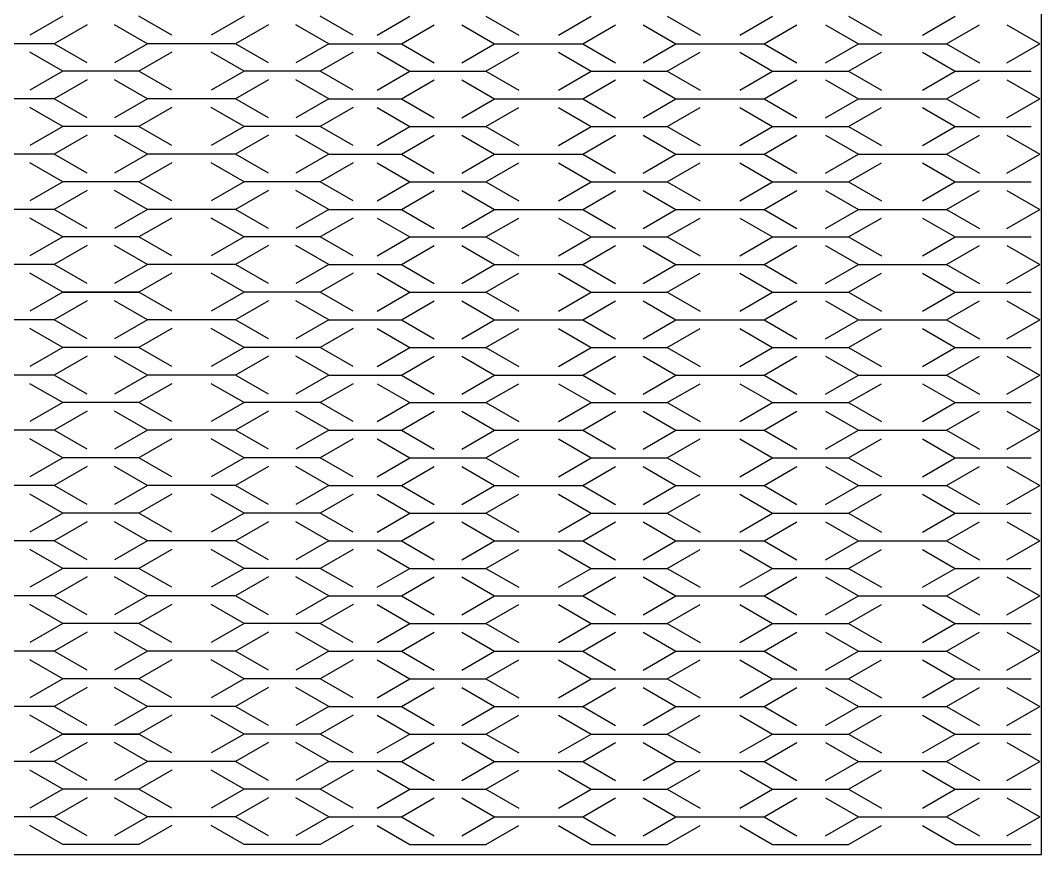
# Model space of a CAD drawing. Extents: x -48 to 94, y -126 to 120.
# Drawn here: x 17.7 to 94.2, y -125.8 to -63.1 of the extents above; entities that cross this region are included whole.
import ezdxf

# ---------------------------------------------------------------- set-up
doc = ezdxf.new("R2010")
doc.units = 0
doc.header["$MEASUREMENT"] = 0
doc.layers.get('0').update_dxf_attribs({"linetype": 'CONTINUOUS'})
doc.layers.add('DEFAULT', color=18, linetype='CONTINUOUS')

msp = doc.modelspace()

# ---------------------------------------------------------------- linework, layer by layer
at = {"color": 0, "linetype": 'BYBLOCK'}
for points in [[(20.846, -62.823), (18.378, -64.247)], [(22.665, -63.47), (20.198, -64.895)], [(27.192, -64.895), (24.724, -63.47)], [(29.012, -64.247), (26.544, -62.823)], [(34.444, -62.823), (31.977, -64.247)], [(36.264, -63.47), (33.797, -64.895)], [(40.791, -64.895), (38.323, -63.47)], [(42.611, -64.247), (40.143, -62.823)], [(44.418, -64.247), (46.885, -62.823)], [(46.238, -64.895), (48.705, -63.47)], [(50.764, -63.47), (53.232, -64.895)], [(52.584, -62.823), (55.052, -64.247)], [(58.017, -64.247), (60.484, -62.823)], [(59.837, -64.895), (62.304, -63.47)], [(64.363, -63.47), (66.83, -64.895)], [(66.183, -62.823), (68.65, -64.247)], [(71.616, -64.247), (74.083, -62.823)], [(73.436, -64.895), (75.903, -63.47)], [(78.057, -63.47), (80.525, -64.895)], [(79.782, -62.823), (82.249, -64.247)], [(85.31, -64.247), (87.777, -62.823)], [(87.13, -64.895), (89.597, -63.47)], [(91.656, -63.47), (94.123, -64.895)], [(20.198, -64.895), (16.96, -64.895)], [(22.665, -66.319), (20.198, -64.895)], [(27.192, -64.895), (24.724, -66.319)], [(33.797, -64.895), (27.192, -64.895)], [(36.264, -66.319), (33.797, -64.895)], [(40.791, -64.895), (38.323, -66.319)], [(40.791, -64.895), (46.238, -64.895)], [(46.238, -64.895), (48.705, -66.319)], [(50.764, -66.319), (53.232, -64.895)], [(53.232, -64.895), (59.837, -64.895)], [(59.837, -64.895), (62.304, -66.319)], [(64.363, -66.319), (66.83, -64.895)], [(66.83, -64.895), (73.436, -64.895)], [(73.436, -64.895), (75.903, -66.319)], [(78.057, -66.319), (80.525, -64.895)], [(80.525, -64.895), (87.13, -64.895)], [(87.13, -64.895), (89.597, -66.319)], [(91.656, -66.319), (94.123, -64.895)], [(20.846, -66.967), (18.378, -65.542)], [(29.012, -65.542), (26.544, -66.967)], [(34.444, -66.967), (31.977, -65.542)], [(42.611, -65.542), (40.143, -66.967)], [(44.418, -65.542), (46.885, -66.967)], [(52.584, -66.967), (55.052, -65.542)], [(58.017, -65.542), (60.484, -66.967)], [(66.183, -66.967), (68.65, -65.542)], [(71.616, -65.542), (74.083, -66.967)], [(79.782, -66.967), (82.249, -65.542)], [(85.31, -65.542), (87.777, -66.967)], [(20.846, -66.967), (18.378, -68.392)], [(26.544, -66.967), (20.846, -66.967)], [(29.012, -68.392), (26.544, -66.967)], [(34.444, -66.967), (31.977, -68.392)], [(40.143, -66.967), (34.444, -66.967)], [(42.611, -68.392), (40.143, -66.967)], [(44.418, -68.392), (46.885, -66.967)], [(46.885, -66.967), (52.584, -66.967)], [(52.584, -66.967), (55.052, -68.392)], [(58.017, -68.392), (60.484, -66.967)], [(60.484, -66.967), (66.183, -66.967)], [(66.183, -66.967), (68.65, -68.392)], [(71.616, -68.392), (74.083, -66.967)], [(74.083, -66.967), (79.782, -66.967)], [(79.782, -66.967), (82.249, -68.392)], [(85.31, -68.392), (87.777, -66.967)], [(87.777, -66.967), (93.476, -66.967)], [(22.665, -67.615), (20.198, -69.039)], [(27.192, -69.039), (24.724, -67.615)], [(36.264, -67.615), (33.797, -69.039)], [(40.791, -69.039), (38.323, -67.615)], [(46.238, -69.039), (48.705, -67.615)], [(50.764, -67.615), (53.232, -69.039)], [(59.837, -69.039), (62.304, -67.615)], [(64.363, -67.615), (66.83, -69.039)], [(73.436, -69.039), (75.903, -67.615)], [(78.057, -67.615), (80.525, -69.039)], [(87.13, -69.039), (89.597, -67.615)], [(91.656, -67.615), (94.123, -69.039)], [(20.198, -69.039), (16.96, -69.039)], [(20.846, -71.111), (18.378, -69.687)], [(22.665, -70.464), (20.198, -69.039)], [(27.192, -69.039), (24.724, -70.464)], [(29.012, -69.687), (26.544, -71.111)], [(33.797, -69.039), (27.192, -69.039)], [(34.444, -71.111), (31.977, -69.687)], [(36.264, -70.464), (33.797, -69.039)], [(40.791, -69.039), (38.323, -70.464)], [(42.611, -69.687), (40.143, -71.111)], [(40.791, -69.039), (46.238, -69.039)], [(44.418, -69.687), (46.885, -71.111)], [(46.238, -69.039), (48.705, -70.464)], [(50.764, -70.464), (53.232, -69.039)], [(52.584, -71.111), (55.052, -69.687)], [(53.232, -69.039), (59.837, -69.039)], [(58.017, -69.687), (60.484, -71.111)], [(59.837, -69.039), (62.304, -70.464)], [(64.363, -70.464), (66.83, -69.039)], [(66.183, -71.111), (68.65, -69.687)], [(66.83, -69.039), (73.436, -69.039)], [(71.616, -69.687), (74.083, -71.111)], [(73.436, -69.039), (75.903, -70.464)], [(78.057, -70.464), (80.525, -69.039)], [(79.782, -71.111), (82.249, -69.687)], [(80.525, -69.039), (87.13, -69.039)], [(85.31, -69.687), (87.777, -71.111)], [(87.13, -69.039), (89.597, -70.464)], [(91.656, -70.464), (94.123, -69.039)], [(20.846, -71.111), (18.378, -72.536)], [(26.544, -71.111), (20.846, -71.111)], [(29.012, -72.536), (26.544, -71.111)], [(34.444, -71.111), (31.977, -72.536)], [(40.143, -71.111), (34.444, -71.111)], [(42.611, -72.536), (40.143, -71.111)], [(44.418, -72.536), (46.885, -71.111)], [(46.885, -71.111), (52.584, -71.111)], [(52.584, -71.111), (55.052, -72.536)], [(58.017, -72.536), (60.484, -71.111)], [(60.484, -71.111), (66.183, -71.111)], [(66.183, -71.111), (68.65, -72.536)], [(71.616, -72.536), (74.083, -71.111)], [(74.083, -71.111), (79.782, -71.111)], [(79.782, -71.111), (82.249, -72.536)], [(85.31, -72.536), (87.777, -71.111)], [(87.777, -71.111), (93.476, -71.111)], [(22.665, -71.759), (20.198, -73.184)], [(27.192, -73.184), (24.724, -71.759)], [(36.264, -71.759), (33.797, -73.184)], [(40.791, -73.184), (38.323, -71.759)], [(46.238, -73.184), (48.705, -71.759)], [(50.764, -71.759), (53.232, -73.184)], [(59.837, -73.184), (62.304, -71.759)], [(64.363, -71.759), (66.83, -73.184)], [(73.436, -73.184), (75.903, -71.759)], [(78.057, -71.759), (80.525, -73.184)], [(87.13, -73.184), (89.597, -71.759)], [(91.656, -71.759), (94.123, -73.184)], [(20.198, -73.184), (16.96, -73.184)], [(22.665, -74.608), (20.198, -73.184)], [(27.192, -73.184), (24.724, -74.608)], [(33.797, -73.184), (27.192, -73.184)], [(36.264, -74.608), (33.797, -73.184)], [(40.791, -73.184), (38.323, -74.608)], [(40.791, -73.184), (46.238, -73.184)], [(46.238, -73.184), (48.705, -74.608)], [(50.764, -74.608), (53.232, -73.184)], [(53.232, -73.184), (59.837, -73.184)], [(59.837, -73.184), (62.304, -74.608)], [(64.363, -74.608), (66.83, -73.184)], [(66.83, -73.184), (73.436, -73.184)], [(73.436, -73.184), (75.903, -74.608)], [(78.057, -74.608), (80.525, -73.184)], [(80.525, -73.184), (87.13, -73.184)], [(87.13, -73.184), (89.597, -74.608)], [(91.656, -74.608), (94.123, -73.184)], [(20.846, -75.256), (18.378, -73.831)], [(29.012, -73.831), (26.544, -75.256)], [(34.444, -75.256), (31.977, -73.831)], [(42.611, -73.831), (40.143, -75.256)], [(44.418, -73.831), (46.885, -75.256)], [(52.584, -75.256), (55.052, -73.831)], [(58.017, -73.831), (60.484, -75.256)], [(66.183, -75.256), (68.65, -73.831)], [(71.616, -73.831), (74.083, -75.256)], [(79.782, -75.256), (82.249, -73.831)], [(85.31, -73.831), (87.777, -75.256)], [(20.846, -75.256), (18.378, -76.68)], [(26.544, -75.256), (20.846, -75.256)], [(29.012, -76.68), (26.544, -75.256)], [(34.444, -75.256), (31.977, -76.68)], [(40.143, -75.256), (34.444, -75.256)], [(42.611, -76.68), (40.143, -75.256)], [(44.418, -76.68), (46.885, -75.256)], [(46.885, -75.256), (52.584, -75.256)], [(52.584, -75.256), (55.052, -76.68)], [(58.017, -76.68), (60.484, -75.256)], [(60.484, -75.256), (66.183, -75.256)], [(66.183, -75.256), (68.65, -76.68)], [(71.616, -76.68), (74.083, -75.256)], [(74.083, -75.256), (79.782, -75.256)], [(79.782, -75.256), (82.249, -76.68)], [(85.31, -76.68), (87.777, -75.256)], [(87.777, -75.256), (93.476, -75.256)], [(22.665, -75.903), (20.198, -77.328)], [(27.192, -77.328), (24.724, -75.903)], [(36.264, -75.903), (33.797, -77.328)], [(40.791, -77.328), (38.323, -75.903)], [(46.238, -77.328), (48.705, -75.903)], [(50.764, -75.903), (53.232, -77.328)], [(59.837, -77.328), (62.304, -75.903)], [(64.363, -75.903), (66.83, -77.328)], [(73.436, -77.328), (75.903, -75.903)], [(78.057, -75.903), (80.525, -77.328)], [(87.13, -77.328), (89.597, -75.903)], [(91.656, -75.903), (94.123, -77.328)], [(20.198, -77.328), (16.96, -77.328)], [(22.665, -78.753), (20.198, -77.328)], [(27.192, -77.328), (24.724, -78.753)], [(33.797, -77.328), (27.192, -77.328)], [(36.264, -78.753), (33.797, -77.328)], [(40.791, -77.328), (38.323, -78.753)], [(40.791, -77.328), (46.238, -77.328)], [(46.238, -77.328), (48.705, -78.753)], [(50.764, -78.753), (53.232, -77.328)], [(53.232, -77.328), (59.837, -77.328)], [(59.837, -77.328), (62.304, -78.753)], [(64.363, -78.753), (66.83, -77.328)], [(66.83, -77.328), (73.436, -77.328)], [(73.436, -77.328), (75.903, -78.753)], [(78.057, -78.753), (80.525, -77.328)], [(80.525, -77.328), (87.13, -77.328)], [(87.13, -77.328), (89.597, -78.753)], [(91.656, -78.753), (94.123, -77.328)], [(20.846, -79.4), (18.378, -77.976)], [(29.012, -77.976), (26.544, -79.4)], [(34.444, -79.4), (31.977, -77.976)], [(42.611, -77.976), (40.143, -79.4)], [(44.418, -77.976), (46.885, -79.4)], [(52.584, -79.4), (55.052, -77.976)], [(58.017, -77.976), (60.484, -79.4)], [(66.183, -79.4), (68.65, -77.976)], [(71.616, -77.976), (74.083, -79.4)], [(79.782, -79.4), (82.249, -77.976)], [(85.31, -77.976), (87.777, -79.4)], [(20.846, -79.4), (18.378, -80.825)], [(26.544, -79.4), (20.846, -79.4)], [(29.012, -80.825), (26.544, -79.4)], [(34.444, -79.4), (31.977, -80.825)], [(40.143, -79.4), (34.444, -79.4)], [(42.611, -80.825), (40.143, -79.4)], [(44.418, -80.825), (46.885, -79.4)], [(46.885, -79.4), (52.584, -79.4)], [(52.584, -79.4), (55.052, -80.825)], [(58.017, -80.825), (60.484, -79.4)], [(60.484, -79.4), (66.183, -79.4)], [(66.183, -79.4), (68.65, -80.825)], [(71.616, -80.825), (74.083, -79.4)], [(74.083, -79.4), (79.782, -79.4)], [(79.782, -79.4), (82.249, -80.825)], [(85.31, -80.825), (87.777, -79.4)], [(87.777, -79.4), (93.476, -79.4)], [(22.665, -80.048), (20.198, -81.472)], [(27.192, -81.472), (24.724, -80.048)], [(36.264, -80.048), (33.797, -81.472)], [(40.791, -81.472), (38.323, -80.048)], [(46.238, -81.472), (48.705, -80.048)], [(50.764, -80.048), (53.232, -81.472)], [(59.837, -81.472), (62.304, -80.048)], [(64.363, -80.048), (66.83, -81.472)], [(73.436, -81.472), (75.903, -80.048)], [(78.057, -80.048), (80.525, -81.472)], [(87.13, -81.472), (89.597, -80.048)], [(91.656, -80.048), (94.123, -81.472)], [(20.198, -81.472), (16.96, -81.472)], [(22.665, -82.897), (20.198, -81.472)], [(27.192, -81.472), (24.724, -82.897)], [(33.797, -81.472), (27.192, -81.472)], [(36.264, -82.897), (33.797, -81.472)], [(40.791, -81.472), (38.323, -82.897)], [(40.791, -81.472), (46.238, -81.472)], [(46.238, -81.472), (48.705, -82.897)], [(50.764, -82.897), (53.232, -81.472)], [(53.232, -81.472), (59.837, -81.472)], [(59.837, -81.472), (62.304, -82.897)], [(64.363, -82.897), (66.83, -81.472)], [(66.83, -81.472), (73.436, -81.472)], [(73.436, -81.472), (75.903, -82.897)], [(78.057, -82.897), (80.525, -81.472)], [(80.525, -81.472), (87.13, -81.472)], [(87.13, -81.472), (89.597, -82.897)], [(91.656, -82.897), (94.123, -81.472)], [(20.846, -83.545), (18.378, -82.12)], [(29.012, -82.12), (26.544, -83.545)], [(34.444, -83.545), (31.977, -82.12)], [(42.611, -82.12), (40.143, -83.545)], [(44.418, -82.12), (46.885, -83.545)], [(52.584, -83.545), (55.052, -82.12)], [(58.017, -82.12), (60.484, -83.545)], [(66.183, -83.545), (68.65, -82.12)], [(71.616, -82.12), (74.083, -83.545)], [(79.782, -83.545), (82.249, -82.12)], [(85.31, -82.12), (87.777, -83.545)], [(20.846, -83.545), (18.378, -84.969)], [(22.665, -84.192), (20.198, -85.617)], [(20.846, -83.545), (26.544, -83.545)], [(26.544, -83.545), (20.846, -83.545)], [(27.192, -85.617), (24.724, -84.192)], [(29.012, -84.969), (26.544, -83.545)], [(34.444, -83.545), (31.977, -84.969)], [(36.264, -84.192), (33.797, -85.617)], [(40.143, -83.545), (34.444, -83.545)], [(40.143, -83.545), (34.444, -83.545)], [(40.791, -85.617), (38.323, -84.192)], [(42.611, -84.969), (40.143, -83.545)], [(44.418, -84.969), (46.885, -83.545)], [(46.238, -85.617), (48.705, -84.192)], [(46.885, -83.545), (52.584, -83.545)], [(46.885, -83.545), (52.584, -83.545)], [(50.764, -84.192), (53.232, -85.617)], [(52.584, -83.545), (55.052, -84.969)], [(58.017, -84.969), (60.484, -83.545)], [(59.837, -85.617), (62.304, -84.192)], [(60.484, -83.545), (66.183, -83.545)], [(60.484, -83.545), (66.183, -83.545)], [(64.363, -84.192), (66.83, -85.617)], [(66.183, -83.545), (68.65, -84.969)], [(71.616, -84.969), (74.083, -83.545)], [(73.436, -85.617), (75.903, -84.192)], [(74.083, -83.545), (79.782, -83.545)], [(74.083, -83.545), (79.782, -83.545)], [(78.057, -84.192), (80.525, -85.617)], [(79.782, -83.545), (82.249, -84.969)], [(85.31, -84.969), (87.777, -83.545)], [(87.13, -85.617), (89.597, -84.192)], [(87.777, -83.545), (93.476, -83.545)], [(87.777, -83.545), (93.476, -83.545)], [(91.656, -84.192), (94.123, -85.617)], [(20.198, -85.617), (16.96, -85.617)], [(22.665, -87.042), (20.198, -85.617)], [(27.192, -85.617), (24.724, -87.042)], [(33.797, -85.617), (27.192, -85.617)], [(36.264, -87.042), (33.797, -85.617)], [(40.791, -85.617), (38.323, -87.042)], [(40.791, -85.617), (46.238, -85.617)], [(46.238, -85.617), (48.705, -87.042)], [(50.764, -87.042), (53.232, -85.617)], [(53.232, -85.617), (59.837, -85.617)], [(59.837, -85.617), (62.304, -87.042)], [(64.363, -87.042), (66.83, -85.617)], [(66.83, -85.617), (73.436, -85.617)], [(73.436, -85.617), (75.903, -87.042)], [(78.057, -87.042), (80.525, -85.617)], [(80.525, -85.617), (87.13, -85.617)], [(87.13, -85.617), (89.597, -87.042)], [(91.656, -87.042), (94.123, -85.617)], [(20.846, -87.689), (18.378, -86.264)], [(29.012, -86.264), (26.544, -87.689)], [(34.444, -87.689), (31.977, -86.264)], [(42.611, -86.264), (40.143, -87.689)], [(44.418, -86.264), (46.885, -87.689)], [(52.584, -87.689), (55.052, -86.264)], [(58.017, -86.264), (60.484, -87.689)], [(66.183, -87.689), (68.65, -86.264)], [(71.616, -86.264), (74.083, -87.689)], [(79.782, -87.689), (82.249, -86.264)], [(85.31, -86.264), (87.777, -87.689)], [(20.846, -87.689), (18.378, -89.114)], [(26.544, -87.689), (20.846, -87.689)], [(29.012, -89.114), (26.544, -87.689)], [(34.444, -87.689), (31.977, -89.114)], [(40.143, -87.689), (34.444, -87.689)], [(42.611, -89.114), (40.143, -87.689)], [(44.418, -89.114), (46.885, -87.689)], [(46.885, -87.689), (52.584, -87.689)], [(52.584, -87.689), (55.052, -89.114)], [(58.017, -89.114), (60.484, -87.689)], [(60.484, -87.689), (66.183, -87.689)], [(66.183, -87.689), (68.65, -89.114)], [(71.616, -89.114), (74.083, -87.689)], [(74.083, -87.689), (79.782, -87.689)], [(79.782, -87.689), (82.249, -89.114)], [(85.31, -89.114), (87.777, -87.689)], [(87.777, -87.689), (93.476, -87.689)], [(22.665, -88.337), (20.198, -89.761)], [(27.192, -89.761), (24.724, -88.337)], [(36.264, -88.337), (33.797, -89.761)], [(40.791, -89.761), (38.323, -88.337)], [(46.238, -89.761), (48.705, -88.337)], [(50.764, -88.337), (53.232, -89.761)], [(59.837, -89.761), (62.304, -88.337)], [(64.363, -88.337), (66.83, -89.761)], [(73.436, -89.761), (75.903, -88.337)], [(78.057, -88.337), (80.525, -89.761)], [(87.13, -89.761), (89.597, -88.337)], [(91.656, -88.337), (94.123, -89.761)], [(20.198, -89.761), (16.96, -89.761)], [(22.665, -91.186), (20.198, -89.761)], [(27.192, -89.761), (24.724, -91.186)], [(33.797, -89.761), (27.192, -89.761)], [(36.264, -91.186), (33.797, -89.761)], [(40.791, -89.761), (38.323, -91.186)], [(40.791, -89.761), (46.238, -89.761)], [(46.238, -89.761), (48.705, -91.186)], [(50.764, -91.186), (53.232, -89.761)], [(53.232, -89.761), (59.837, -89.761)], [(59.837, -89.761), (62.304, -91.186)], [(64.363, -91.186), (66.83, -89.761)], [(66.83, -89.761), (73.436, -89.761)], [(73.436, -89.761), (75.903, -91.186)], [(78.057, -91.186), (80.525, -89.761)], [(80.525, -89.761), (87.13, -89.761)], [(87.13, -89.761), (89.597, -91.186)], [(91.656, -91.186), (94.123, -89.761)], [(20.846, -91.834), (18.378, -90.409)], [(29.012, -90.409), (26.544, -91.834)], [(34.444, -91.834), (31.977, -90.409)], [(42.611, -90.409), (40.143, -91.834)], [(44.418, -90.409), (46.885, -91.834)], [(52.584, -91.834), (55.052, -90.409)], [(58.017, -90.409), (60.484, -91.834)], [(66.183, -91.834), (68.65, -90.409)], [(71.616, -90.409), (74.083, -91.834)], [(79.782, -91.834), (82.249, -90.409)], [(85.31, -90.409), (87.777, -91.834)], [(20.846, -91.834), (18.378, -93.258)], [(26.544, -91.834), (20.846, -91.834)], [(29.012, -93.258), (26.544, -91.834)], [(34.444, -91.834), (31.977, -93.258)], [(40.143, -91.834), (34.444, -91.834)], [(42.611, -93.258), (40.143, -91.834)], [(44.418, -93.258), (46.885, -91.834)], [(46.885, -91.834), (52.584, -91.834)], [(52.584, -91.834), (55.052, -93.258)], [(58.017, -93.258), (60.484, -91.834)], [(60.484, -91.834), (66.183, -91.834)], [(66.183, -91.834), (68.65, -93.258)], [(71.616, -93.258), (74.083, -91.834)], [(74.083, -91.834), (79.782, -91.834)], [(79.782, -91.834), (82.249, -93.258)], [(85.31, -93.258), (87.777, -91.834)], [(87.777, -91.834), (93.476, -91.834)], [(22.665, -92.481), (20.198, -93.906)], [(27.192, -93.906), (24.724, -92.481)], [(36.264, -92.481), (33.797, -93.906)], [(40.791, -93.906), (38.323, -92.481)], [(46.238, -93.906), (48.705, -92.481)], [(50.764, -92.481), (53.232, -93.906)], [(59.837, -93.906), (62.304, -92.481)], [(64.363, -92.481), (66.83, -93.906)], [(73.436, -93.906), (75.903, -92.481)], [(78.057, -92.481), (80.525, -93.906)], [(87.13, -93.906), (89.597, -92.481)], [(91.656, -92.481), (94.123, -93.906)], [(20.198, -93.906), (16.96, -93.906)], [(22.665, -95.33), (20.198, -93.906)], [(27.192, -93.906), (24.724, -95.33)], [(33.797, -93.906), (27.192, -93.906)], [(36.264, -95.33), (33.797, -93.906)], [(40.791, -93.906), (38.323, -95.33)], [(40.791, -93.906), (46.238, -93.906)], [(46.238, -93.906), (48.705, -95.33)], [(50.764, -95.33), (53.232, -93.906)], [(53.232, -93.906), (59.837, -93.906)], [(59.837, -93.906), (62.304, -95.33)], [(64.363, -95.33), (66.83, -93.906)], [(66.83, -93.906), (73.436, -93.906)], [(73.436, -93.906), (75.903, -95.33)], [(78.057, -95.33), (80.525, -93.906)], [(80.525, -93.906), (87.13, -93.906)], [(87.13, -93.906), (89.597, -95.33)], [(91.656, -95.33), (94.123, -93.906)], [(20.846, -95.978), (18.378, -94.553)], [(29.012, -94.553), (26.544, -95.978)], [(34.444, -95.978), (31.977, -94.553)], [(42.611, -94.553), (40.143, -95.978)], [(44.418, -94.553), (46.885, -95.978)], [(52.584, -95.978), (55.052, -94.553)], [(58.017, -94.553), (60.484, -95.978)], [(66.183, -95.978), (68.65, -94.553)], [(71.616, -94.553), (74.083, -95.978)], [(79.782, -95.978), (82.249, -94.553)], [(85.31, -94.553), (87.777, -95.978)], [(20.846, -95.978), (18.378, -97.403)], [(26.544, -95.978), (20.846, -95.978)], [(29.012, -97.403), (26.544, -95.978)], [(34.444, -95.978), (31.977, -97.403)], [(40.143, -95.978), (34.444, -95.978)], [(42.611, -97.403), (40.143, -95.978)], [(44.418, -97.403), (46.885, -95.978)], [(46.885, -95.978), (52.584, -95.978)], [(52.584, -95.978), (55.052, -97.403)], [(58.017, -97.403), (60.484, -95.978)], [(60.484, -95.978), (66.183, -95.978)], [(66.183, -95.978), (68.65, -97.403)], [(71.616, -97.403), (74.083, -95.978)], [(74.083, -95.978), (79.782, -95.978)], [(79.782, -95.978), (82.249, -97.403)], [(85.31, -97.403), (87.777, -95.978)], [(87.777, -95.978), (93.476, -95.978)], [(22.665, -96.626), (20.198, -98.05)], [(27.192, -98.05), (24.724, -96.626)], [(36.264, -96.626), (33.797, -98.05)], [(40.791, -98.05), (38.323, -96.626)], [(46.238, -98.05), (48.705, -96.626)], [(50.764, -96.626), (53.232, -98.05)], [(59.837, -98.05), (62.304, -96.626)], [(64.363, -96.626), (66.83, -98.05)], [(73.436, -98.05), (75.903, -96.626)], [(78.057, -96.626), (80.525, -98.05)], [(87.13, -98.05), (89.597, -96.626)], [(91.656, -96.626), (94.123, -98.05)], [(20.198, -98.05), (16.96, -98.05)], [(20.846, -100.122), (18.378, -98.698)], [(22.665, -99.475), (20.198, -98.05)], [(27.192, -98.05), (24.724, -99.475)], [(29.012, -98.698), (26.544, -100.122)], [(33.797, -98.05), (27.192, -98.05)], [(34.444, -100.122), (31.977, -98.698)], [(36.264, -99.475), (33.797, -98.05)], [(40.791, -98.05), (38.323, -99.475)], [(42.611, -98.698), (40.143, -100.122)], [(40.791, -98.05), (46.238, -98.05)], [(44.418, -98.698), (46.885, -100.122)], [(46.238, -98.05), (48.705, -99.475)], [(50.764, -99.475), (53.232, -98.05)], [(52.584, -100.122), (55.052, -98.698)], [(53.232, -98.05), (59.837, -98.05)], [(58.017, -98.698), (60.484, -100.122)], [(59.837, -98.05), (62.304, -99.475)], [(64.363, -99.475), (66.83, -98.05)], [(66.183, -100.122), (68.65, -98.698)], [(66.83, -98.05), (73.436, -98.05)], [(71.616, -98.698), (74.083, -100.122)], [(73.436, -98.05), (75.903, -99.475)], [(78.057, -99.475), (80.525, -98.05)], [(79.782, -100.122), (82.249, -98.698)], [(80.525, -98.05), (87.13, -98.05)], [(85.31, -98.698), (87.777, -100.122)], [(87.13, -98.05), (89.597, -99.475)], [(91.656, -99.475), (94.123, -98.05)], [(20.846, -100.122), (18.378, -101.547)], [(26.544, -100.122), (20.846, -100.122)], [(29.012, -101.547), (26.544, -100.122)], [(34.444, -100.122), (31.977, -101.547)], [(40.143, -100.122), (34.444, -100.122)], [(42.611, -101.547), (40.143, -100.122)], [(44.418, -101.547), (46.885, -100.122)], [(46.885, -100.122), (52.584, -100.122)], [(52.584, -100.122), (55.052, -101.547)], [(58.017, -101.547), (60.484, -100.122)], [(60.484, -100.122), (66.183, -100.122)], [(66.183, -100.122), (68.65, -101.547)], [(71.616, -101.547), (74.083, -100.122)], [(74.083, -100.122), (79.782, -100.122)], [(79.782, -100.122), (82.249, -101.547)], [(85.31, -101.547), (87.777, -100.122)], [(87.777, -100.122), (93.476, -100.122)], [(22.665, -100.77), (20.198, -102.195)], [(27.192, -102.195), (24.724, -100.77)], [(36.264, -100.77), (33.797, -102.195)], [(40.791, -102.195), (38.323, -100.77)], [(46.238, -102.195), (48.705, -100.77)], [(50.764, -100.77), (53.232, -102.195)], [(59.837, -102.195), (62.304, -100.77)], [(64.363, -100.77), (66.83, -102.195)], [(73.436, -102.195), (75.903, -100.77)], [(78.057, -100.77), (80.525, -102.195)], [(87.13, -102.195), (89.597, -100.77)], [(91.656, -100.77), (94.123, -102.195)], [(20.198, -102.195), (16.96, -102.195)], [(22.665, -103.619), (20.198, -102.195)], [(27.192, -102.195), (24.724, -103.619)], [(33.797, -102.195), (27.192, -102.195)], [(36.264, -103.619), (33.797, -102.195)], [(40.791, -102.195), (38.323, -103.619)], [(40.791, -102.195), (46.238, -102.195)], [(46.238, -102.195), (48.705, -103.619)], [(50.764, -103.619), (53.232, -102.195)], [(53.232, -102.195), (59.837, -102.195)], [(59.837, -102.195), (62.304, -103.619)], [(64.363, -103.619), (66.83, -102.195)], [(66.83, -102.195), (73.436, -102.195)], [(73.436, -102.195), (75.903, -103.619)], [(78.057, -103.619), (80.525, -102.195)], [(80.525, -102.195), (87.13, -102.195)], [(87.13, -102.195), (89.597, -103.619)], [(91.656, -103.619), (94.123, -102.195)], [(20.846, -104.267), (18.378, -102.842)], [(29.012, -102.842), (26.544, -104.267)], [(34.444, -104.267), (31.977, -102.842)], [(42.611, -102.842), (40.143, -104.267)], [(44.418, -102.842), (46.885, -104.267)], [(52.584, -104.267), (55.052, -102.842)], [(58.017, -102.842), (60.484, -104.267)], [(66.183, -104.267), (68.65, -102.842)], [(71.616, -102.842), (74.083, -104.267)], [(79.782, -104.267), (82.249, -102.842)], [(85.31, -102.842), (87.777, -104.267)], [(20.846, -104.267), (18.378, -105.691)], [(22.665, -104.914), (20.198, -106.339)], [(26.544, -104.267), (20.846, -104.267)], [(27.192, -106.339), (24.724, -104.914)], [(29.012, -105.691), (26.544, -104.267)], [(34.444, -104.267), (31.977, -105.691)], [(36.264, -104.914), (33.797, -106.339)], [(40.143, -104.267), (34.444, -104.267)], [(40.791, -106.339), (38.323, -104.914)], [(42.611, -105.691), (40.143, -104.267)], [(44.418, -105.691), (46.885, -104.267)], [(46.238, -106.339), (48.705, -104.914)], [(46.885, -104.267), (52.584, -104.267)], [(50.764, -104.914), (53.232, -106.339)], [(52.584, -104.267), (55.052, -105.691)], [(58.017, -105.691), (60.484, -104.267)], [(59.837, -106.339), (62.304, -104.914)], [(60.484, -104.267), (66.183, -104.267)], [(64.363, -104.914), (66.83, -106.339)], [(66.183, -104.267), (68.65, -105.691)], [(71.616, -105.691), (74.083, -104.267)], [(73.436, -106.339), (75.903, -104.914)], [(74.083, -104.267), (79.782, -104.267)], [(78.057, -104.914), (80.525, -106.339)], [(79.782, -104.267), (82.249, -105.691)], [(85.31, -105.691), (87.777, -104.267)], [(87.13, -106.339), (89.597, -104.914)], [(87.777, -104.267), (93.476, -104.267)], [(91.656, -104.914), (94.123, -106.339)], [(20.198, -106.339), (16.96, -106.339)], [(22.665, -107.764), (20.198, -106.339)], [(27.192, -106.339), (24.724, -107.764)], [(33.797, -106.339), (27.192, -106.339)], [(36.264, -107.764), (33.797, -106.339)], [(40.791, -106.339), (38.323, -107.764)], [(40.791, -106.339), (46.238, -106.339)], [(46.238, -106.339), (48.705, -107.764)], [(50.764, -107.764), (53.232, -106.339)], [(53.232, -106.339), (59.837, -106.339)], [(59.837, -106.339), (62.304, -107.764)], [(64.363, -107.764), (66.83, -106.339)], [(66.83, -106.339), (73.436, -106.339)], [(73.436, -106.339), (75.903, -107.764)], [(78.057, -107.764), (80.525, -106.339)], [(80.525, -106.339), (87.13, -106.339)], [(87.13, -106.339), (89.597, -107.764)], [(91.656, -107.764), (94.123, -106.339)], [(20.846, -108.411), (18.378, -106.987)], [(29.012, -106.987), (26.544, -108.411)], [(34.444, -108.411), (31.977, -106.987)], [(42.611, -106.987), (40.143, -108.411)], [(44.418, -106.987), (46.885, -108.411)], [(52.584, -108.411), (55.052, -106.987)], [(58.017, -106.987), (60.484, -108.411)], [(66.183, -108.411), (68.65, -106.987)], [(71.616, -106.987), (74.083, -108.411)], [(79.782, -108.411), (82.249, -106.987)], [(85.31, -106.987), (87.777, -108.411)], [(20.846, -108.411), (18.378, -109.836)], [(26.544, -108.411), (20.846, -108.411)], [(29.012, -109.836), (26.544, -108.411)], [(34.444, -108.411), (31.977, -109.836)], [(40.143, -108.411), (34.444, -108.411)], [(42.611, -109.836), (40.143, -108.411)], [(44.418, -109.836), (46.885, -108.411)], [(46.885, -108.411), (52.584, -108.411)], [(52.584, -108.411), (55.052, -109.836)], [(58.017, -109.836), (60.484, -108.411)], [(60.484, -108.411), (66.183, -108.411)], [(66.183, -108.411), (68.65, -109.836)], [(71.616, -109.836), (74.083, -108.411)], [(74.083, -108.411), (79.782, -108.411)], [(79.782, -108.411), (82.249, -109.836)], [(85.31, -109.836), (87.777, -108.411)], [(87.777, -108.411), (93.476, -108.411)], [(22.665, -109.059), (20.198, -110.483)], [(27.192, -110.483), (24.724, -109.059)], [(36.264, -109.059), (33.797, -110.483)], [(40.791, -110.483), (38.323, -109.059)], [(46.238, -110.483), (48.705, -109.059)], [(50.764, -109.059), (53.232, -110.483)], [(59.837, -110.483), (62.304, -109.059)], [(64.363, -109.059), (66.83, -110.483)], [(73.436, -110.483), (75.903, -109.059)], [(78.057, -109.059), (80.525, -110.483)], [(87.13, -110.483), (89.597, -109.059)], [(91.656, -109.059), (94.123, -110.483)], [(20.198, -110.483), (16.96, -110.483)], [(22.665, -111.908), (20.198, -110.483)], [(27.192, -110.483), (24.724, -111.908)], [(33.797, -110.483), (27.192, -110.483)], [(36.264, -111.908), (33.797, -110.483)], [(40.791, -110.483), (38.323, -111.908)], [(40.791, -110.483), (46.238, -110.483)], [(46.238, -110.483), (48.705, -111.908)], [(50.764, -111.908), (53.232, -110.483)], [(53.232, -110.483), (59.837, -110.483)], [(59.837, -110.483), (62.304, -111.908)], [(64.363, -111.908), (66.83, -110.483)], [(66.83, -110.483), (73.436, -110.483)], [(73.436, -110.483), (75.903, -111.908)], [(78.057, -111.908), (80.525, -110.483)], [(80.525, -110.483), (87.13, -110.483)], [(87.13, -110.483), (89.597, -111.908)], [(91.656, -111.908), (94.123, -110.483)], [(20.846, -112.556), (18.378, -111.131)], [(29.012, -111.131), (26.544, -112.556)], [(34.444, -112.556), (31.977, -111.131)], [(42.611, -111.131), (40.143, -112.556)], [(44.418, -111.131), (46.885, -112.556)], [(52.584, -112.556), (55.052, -111.131)], [(58.017, -111.131), (60.484, -112.556)], [(66.183, -112.556), (68.65, -111.131)], [(71.616, -111.131), (74.083, -112.556)], [(79.782, -112.556), (82.249, -111.131)], [(85.31, -111.131), (87.777, -112.556)], [(20.846, -112.556), (18.378, -113.98)], [(26.544, -112.556), (20.846, -112.556)], [(29.012, -113.98), (26.544, -112.556)], [(34.444, -112.556), (31.977, -113.98)], [(40.143, -112.556), (34.444, -112.556)], [(42.611, -113.98), (40.143, -112.556)], [(44.418, -113.98), (46.885, -112.556)], [(46.885, -112.556), (52.584, -112.556)], [(52.584, -112.556), (55.052, -113.98)], [(58.017, -113.98), (60.484, -112.556)], [(60.484, -112.556), (66.183, -112.556)], [(66.183, -112.556), (68.65, -113.98)], [(71.616, -113.98), (74.083, -112.556)], [(74.083, -112.556), (79.782, -112.556)], [(79.782, -112.556), (82.249, -113.98)], [(85.31, -113.98), (87.777, -112.556)], [(87.777, -112.556), (93.476, -112.556)], [(22.665, -113.203), (20.198, -114.628)], [(27.192, -114.628), (24.724, -113.203)], [(36.264, -113.203), (33.797, -114.628)], [(40.791, -114.628), (38.323, -113.203)], [(46.238, -114.628), (48.705, -113.203)], [(50.764, -113.203), (53.232, -114.628)], [(59.837, -114.628), (62.304, -113.203)], [(64.363, -113.203), (66.83, -114.628)], [(73.436, -114.628), (75.903, -113.203)], [(78.057, -113.203), (80.525, -114.628)], [(87.13, -114.628), (89.597, -113.203)], [(91.656, -113.203), (94.123, -114.628)], [(20.198, -114.628), (16.96, -114.628)], [(22.665, -116.052), (20.198, -114.628)], [(27.192, -114.628), (24.724, -116.052)], [(33.797, -114.628), (27.192, -114.628)], [(36.264, -116.052), (33.797, -114.628)], [(40.791, -114.628), (38.323, -116.052)], [(40.791, -114.628), (46.238, -114.628)], [(46.238, -114.628), (48.705, -116.052)], [(50.764, -116.052), (53.232, -114.628)], [(53.232, -114.628), (59.837, -114.628)], [(59.837, -114.628), (62.304, -116.052)], [(64.363, -116.052), (66.83, -114.628)], [(66.83, -114.628), (73.436, -114.628)], [(73.436, -114.628), (75.903, -116.052)], [(78.057, -116.052), (80.525, -114.628)], [(80.525, -114.628), (87.13, -114.628)], [(87.13, -114.628), (89.597, -116.052)], [(91.656, -116.052), (94.123, -114.628)], [(20.846, -116.7), (18.378, -115.275)], [(29.012, -115.275), (26.544, -116.7)], [(34.444, -116.7), (31.977, -115.275)], [(42.611, -115.275), (40.143, -116.7)], [(44.418, -115.275), (46.885, -116.7)], [(52.584, -116.7), (55.052, -115.275)], [(58.017, -115.275), (60.484, -116.7)], [(66.183, -116.7), (68.65, -115.275)], [(71.616, -115.275), (74.083, -116.7)], [(79.782, -116.7), (82.249, -115.275)], [(85.31, -115.275), (87.777, -116.7)], [(20.846, -116.7), (18.378, -118.125)], [(20.846, -116.7), (26.544, -116.7)], [(26.544, -116.7), (20.846, -116.7)], [(29.012, -118.125), (26.544, -116.7)], [(34.444, -116.7), (31.977, -118.125)], [(40.143, -116.7), (34.444, -116.7)], [(40.143, -116.7), (34.444, -116.7)], [(42.611, -118.125), (40.143, -116.7)], [(44.418, -118.125), (46.885, -116.7)], [(46.885, -116.7), (52.584, -116.7)], [(46.885, -116.7), (52.584, -116.7)], [(52.584, -116.7), (55.052, -118.125)], [(58.017, -118.125), (60.484, -116.7)], [(60.484, -116.7), (66.183, -116.7)], [(60.484, -116.7), (66.183, -116.7)], [(66.183, -116.7), (68.65, -118.125)], [(71.616, -118.125), (74.083, -116.7)], [(74.083, -116.7), (79.782, -116.7)], [(74.083, -116.7), (79.782, -116.7)], [(79.782, -116.7), (82.249, -118.125)], [(85.31, -118.125), (87.777, -116.7)], [(87.777, -116.7), (93.476, -116.7)], [(87.777, -116.7), (93.476, -116.7)], [(22.665, -117.348), (20.198, -118.772)], [(27.192, -118.772), (24.724, -117.348)], [(36.264, -117.348), (33.797, -118.772)], [(40.791, -118.772), (38.323, -117.348)], [(46.238, -118.772), (48.705, -117.348)], [(50.764, -117.348), (53.232, -118.772)], [(59.837, -118.772), (62.304, -117.348)], [(64.363, -117.348), (66.83, -118.772)], [(73.436, -118.772), (75.903, -117.348)], [(78.057, -117.348), (80.525, -118.772)], [(87.13, -118.772), (89.597, -117.348)], [(91.656, -117.348), (94.123, -118.772)], [(20.198, -118.772), (16.96, -118.772)], [(20.846, -120.844), (18.378, -119.42)], [(22.665, -120.197), (20.198, -118.772)], [(27.192, -118.772), (24.724, -120.197)], [(29.012, -119.42), (26.544, -120.844)], [(33.797, -118.772), (27.192, -118.772)], [(34.444, -120.844), (31.977, -119.42)], [(36.264, -120.197), (33.797, -118.772)], [(40.791, -118.772), (38.323, -120.197)], [(42.611, -119.42), (40.143, -120.844)], [(40.791, -118.772), (46.238, -118.772)], [(44.418, -119.42), (46.885, -120.844)], [(46.238, -118.772), (48.705, -120.197)], [(50.764, -120.197), (53.232, -118.772)], [(52.584, -120.844), (55.052, -119.42)], [(53.232, -118.772), (59.837, -118.772)], [(58.017, -119.42), (60.484, -120.844)], [(59.837, -118.772), (62.304, -120.197)], [(64.363, -120.197), (66.83, -118.772)], [(66.183, -120.844), (68.65, -119.42)], [(66.83, -118.772), (73.436, -118.772)], [(71.616, -119.42), (74.083, -120.844)], [(73.436, -118.772), (75.903, -120.197)], [(78.057, -120.197), (80.525, -118.772)], [(79.782, -120.844), (82.249, -119.42)], [(80.525, -118.772), (87.13, -118.772)], [(85.31, -119.42), (87.777, -120.844)], [(87.13, -118.772), (89.597, -120.197)], [(91.656, -120.197), (94.123, -118.772)], [(20.846, -120.844), (18.378, -122.269)], [(26.544, -120.844), (20.846, -120.844)], [(29.012, -122.269), (26.544, -120.844)], [(34.444, -120.844), (31.977, -122.269)], [(40.143, -120.844), (34.444, -120.844)], [(42.611, -122.269), (40.143, -120.844)], [(44.418, -122.269), (46.885, -120.844)], [(46.885, -120.844), (52.584, -120.844)], [(52.584, -120.844), (55.052, -122.269)], [(58.017, -122.269), (60.484, -120.844)], [(60.484, -120.844), (66.183, -120.844)], [(66.183, -120.844), (68.65, -122.269)], [(71.616, -122.269), (74.083, -120.844)], [(74.083, -120.844), (79.782, -120.844)], [(79.782, -120.844), (82.249, -122.269)], [(85.31, -122.269), (87.777, -120.844)], [(87.777, -120.844), (93.476, -120.844)], [(22.665, -121.492), (20.198, -122.917)], [(27.192, -122.917), (24.724, -121.492)], [(36.264, -121.492), (33.797, -122.917)], [(40.791, -122.917), (38.323, -121.492)], [(46.238, -122.917), (48.705, -121.492)], [(50.764, -121.492), (53.232, -122.917)], [(59.837, -122.917), (62.304, -121.492)], [(64.363, -121.492), (66.83, -122.917)], [(73.436, -122.917), (75.903, -121.492)], [(78.057, -121.492), (80.525, -122.917)], [(87.13, -122.917), (89.597, -121.492)], [(91.656, -121.492), (94.123, -122.917)], [(20.198, -122.917), (16.96, -122.917)], [(22.665, -124.341), (20.198, -122.917)], [(27.192, -122.917), (24.724, -124.341)], [(33.797, -122.917), (27.192, -122.917)], [(36.264, -124.341), (33.797, -122.917)], [(40.791, -122.917), (38.323, -124.341)], [(40.791, -122.917), (46.238, -122.917)], [(46.238, -122.917), (48.705, -124.341)], [(50.764, -124.341), (53.232, -122.917)], [(53.232, -122.917), (59.837, -122.917)], [(59.837, -122.917), (62.304, -124.341)], [(64.363, -124.341), (66.83, -122.917)], [(66.83, -122.917), (73.436, -122.917)], [(73.436, -122.917), (75.903, -124.341)], [(78.057, -124.341), (80.525, -122.917)], [(80.525, -122.917), (87.13, -122.917)], [(87.13, -122.917), (89.597, -124.341)], [(91.656, -124.341), (94.123, -122.917)], [(20.846, -124.989), (18.378, -123.564)], [(29.012, -123.564), (26.544, -124.989)], [(34.444, -124.989), (31.977, -123.564)], [(42.611, -123.564), (40.143, -124.989)], [(44.418, -123.564), (46.885, -124.989)], [(52.584, -124.989), (55.052, -123.564)], [(58.017, -123.564), (60.484, -124.989)], [(66.183, -124.989), (68.65, -123.564)], [(71.616, -123.564), (74.083, -124.989)], [(79.782, -124.989), (82.249, -123.564)], [(85.31, -123.564), (87.777, -124.989)], [(26.544, -124.989), (20.846, -124.989)], [(40.143, -124.989), (34.444, -124.989)], [(46.885, -124.989), (52.584, -124.989)], [(60.484, -124.989), (66.183, -124.989)], [(74.083, -124.989), (79.782, -124.989)], [(87.777, -124.989), (93.476, -124.989)]]:
    msp.add_lwpolyline(points, dxfattribs=at)
at = {"layer": 'DEFAULT'}
msp.add_lwpolyline([(-48.25, 120.25), (-48.25, -125.75), (94.25, -125.75), (94.25, 120.25)], close=True, dxfattribs=at)

doc.saveas('drawing.dxf')
